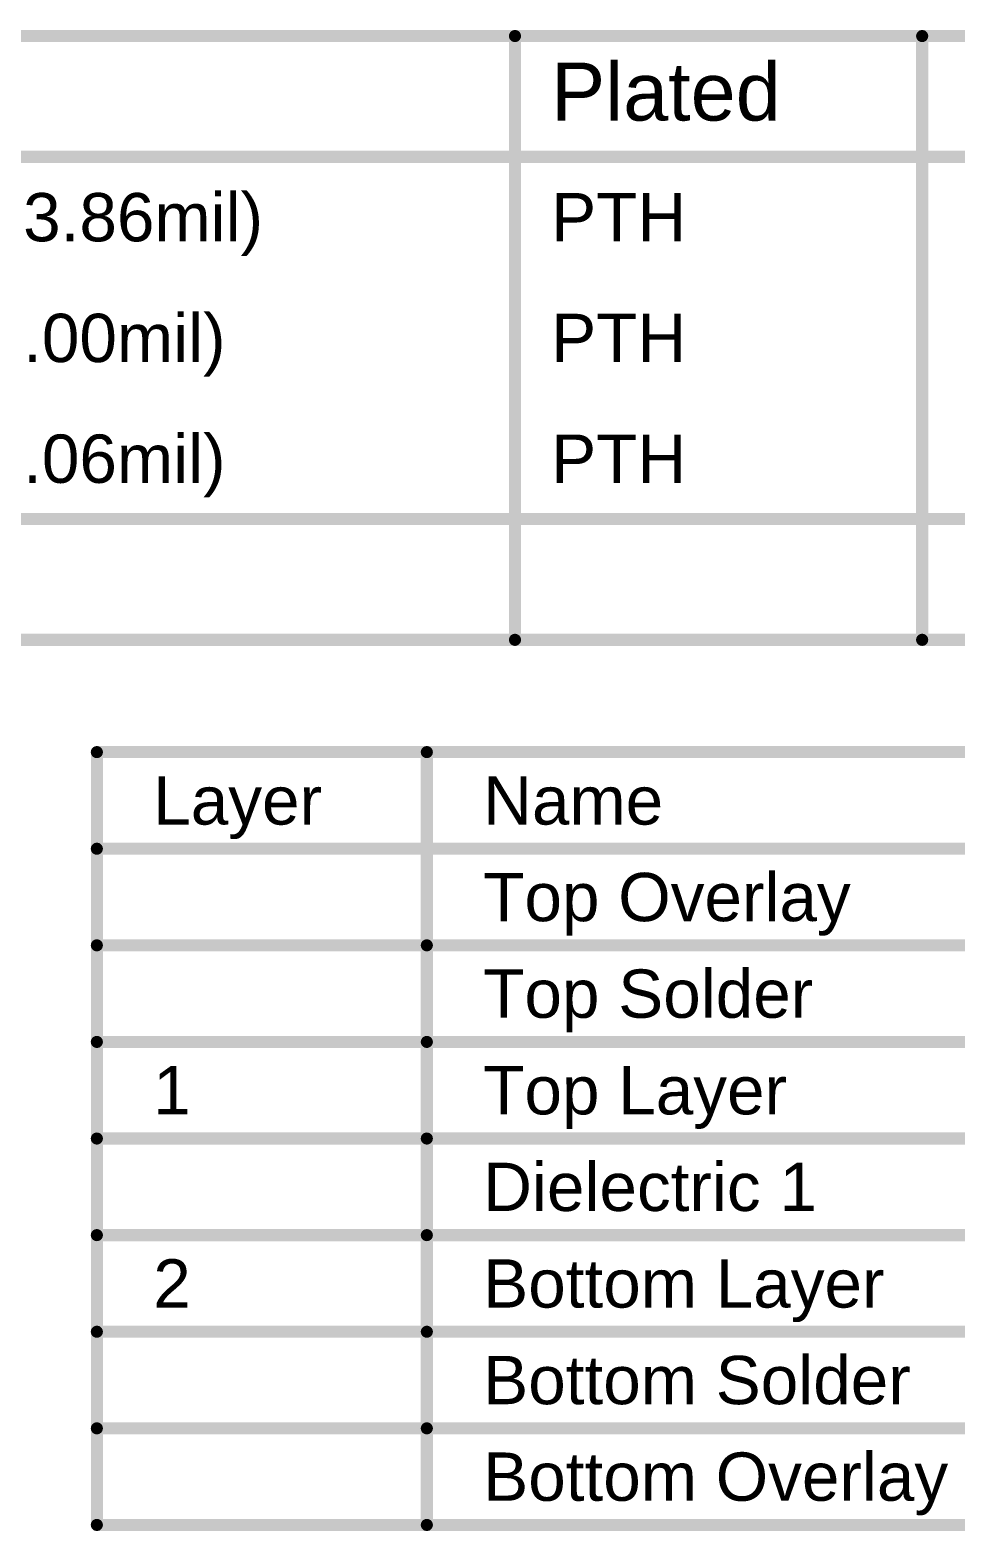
# Model space of a CAD drawing. Header units: millimetres. Extents: x -0.5 to 10.6, y -0.4 to 3.5.
# Drawn here: x 1.373 to 2.523, y 1.589 to 3.454 of the extents above; entities that cross this region are included whole.
import ezdxf

# ---------------------------------------------------------------- set-up
doc = ezdxf.new("R2010")
doc.units = ezdxf.units.MM
doc.header["$MEASUREMENT"] = 0
doc.layers.add('DrillDrawing', color=1, linetype='Continuous')
doc.layers.add('Mechanical3', color=76, linetype='Continuous')
doc.styles.add('Arial', font='', dxfattribs={"height": 0.2})
doc.styles.get('Arial').set_extended_font_data('Arial')

msp = doc.modelspace()

# ---------------------------------------------------------------- linework, layer by layer
at = {"layer": 'DrillDrawing', "const_width": 0.015}
for points in [[(-0.2555, 3.4465), (10.6155, 3.4465)], [(1.9749, 2.6965), (1.9749, 3.4465)], [(2.4808, 2.6965), (2.4808, 3.4465)], [(-0.2555, 3.2965), (10.6155, 3.2965)], [(-0.2555, 2.8465), (10.6155, 2.8465)], [(-0.2555, 2.6965), (10.6155, 2.6965)]]:
    msp.add_lwpolyline(points, dxfattribs=at)
at = {"layer": 'DrillDrawing', "const_width": 0.0075}
for points in [[(1.9712, 3.4465, 1), (1.9787, 3.4465, 1)], [(2.477, 3.4465, 1), (2.4845, 3.4465, 1)], [(1.9712, 2.6965, 1), (1.9787, 2.6965, 1)], [(2.477, 2.6965, 1), (2.4845, 2.6965, 1)]]:
    msp.add_lwpolyline(points, format="xyb", close=True, dxfattribs=at)
at = {"layer": 'Mechanical3', "const_width": 0.015}
for points in [[(1.4556, 1.597), (1.4556, 2.557)], [(1.4556, 2.557), (5.9944, 2.557)], [(1.8655, 1.597), (1.8655, 2.557)], [(1.4556, 2.437), (5.9944, 2.437)], [(1.4556, 2.317), (1.8655, 2.317)], [(1.8655, 2.317), (2.7952, 2.317)], [(1.4556, 2.197), (1.8655, 2.197)], [(1.8655, 2.197), (2.7952, 2.197)], [(1.4556, 2.077), (1.8655, 2.077)], [(1.8655, 2.077), (2.7952, 2.077)], [(1.4556, 1.957), (1.8655, 1.957)], [(1.8655, 1.957), (2.7952, 1.957)], [(1.4556, 1.837), (1.8655, 1.837)], [(1.8655, 1.837), (2.7952, 1.837)], [(1.4556, 1.717), (1.8655, 1.717)], [(1.8655, 1.717), (2.7952, 1.717)], [(1.4556, 1.597), (1.8655, 1.597)], [(1.8655, 1.597), (2.7952, 1.597)]]:
    msp.add_lwpolyline(points, dxfattribs=at)
at = {"layer": 'Mechanical3', "const_width": 0.0075}
for points in [[(1.4518, 2.557, 1), (1.4593, 2.557, 1)], [(1.4518, 2.557, 1), (1.4593, 2.557, 1)], [(1.8617, 2.557, 1), (1.8692, 2.557, 1)], [(1.4518, 2.437, 1), (1.4593, 2.437, 1)], [(1.4518, 2.317, 1), (1.4593, 2.317, 1)], [(1.8617, 2.317, 1), (1.8692, 2.317, 1)], [(1.8617, 2.317, 1), (1.8692, 2.317, 1)], [(1.4518, 2.197, 1), (1.4593, 2.197, 1)], [(1.8617, 2.197, 1), (1.8692, 2.197, 1)], [(1.8617, 2.197, 1), (1.8692, 2.197, 1)], [(1.4518, 2.077, 1), (1.4593, 2.077, 1)], [(1.8617, 2.077, 1), (1.8692, 2.077, 1)], [(1.8617, 2.077, 1), (1.8692, 2.077, 1)], [(1.4518, 1.957, 1), (1.4593, 1.957, 1)], [(1.8617, 1.957, 1), (1.8692, 1.957, 1)], [(1.8617, 1.957, 1), (1.8692, 1.957, 1)], [(1.4518, 1.837, 1), (1.4593, 1.837, 1)], [(1.8617, 1.837, 1), (1.8692, 1.837, 1)], [(1.8617, 1.837, 1), (1.8692, 1.837, 1)], [(1.4518, 1.717, 1), (1.4593, 1.717, 1)], [(1.8617, 1.717, 1), (1.8692, 1.717, 1)], [(1.8617, 1.717, 1), (1.8692, 1.717, 1)], [(1.4518, 1.597, 1), (1.4593, 1.597, 1)], [(1.4518, 1.597, 1), (1.4593, 1.597, 1)], [(1.8617, 1.597, 1), (1.8692, 1.597, 1)], [(1.8617, 1.597, 1), (1.8692, 1.597, 1)], [(1.8617, 1.597, 1), (1.8692, 1.597, 1)]]:
    msp.add_lwpolyline(points, format="xyb", close=True, dxfattribs=at)

# ---------------------------------------------------------------- texts
at = {"layer": 'DrillDrawing', "style": 'Arial'}
for s, height, p in [('Plated', 0.072, (2.0199, 3.3415)), ('3.400mm (133.86mil)', 0.06, (0.8702, 3.1915)), ('PTH', 0.06, (2.0199, 3.1915)), ('1.092mm (43.00mil)', 0.06, (0.8702, 3.0415)), ('PTH', 0.06, (2.0199, 3.0415)), ('1.500mm (59.06mil)', 0.06, (0.8702, 2.8915)), ('PTH', 0.06, (2.0199, 2.8915))]:
    msp.add_text(s, height=height, dxfattribs=at).set_placement(p)
at = {"layer": 'Mechanical3', "style": 'Arial'}
for s, p in [('Layer', (1.5256, 2.467)), ('Name', (1.9355, 2.467)), ('Top Overlay', (1.9355, 2.347)), ('Top Solder', (1.9355, 2.227)), ('1', (1.5256, 2.107)), ('Top Layer', (1.9355, 2.107)), ('Dielectric 1', (1.9355, 1.987)), ('2', (1.5256, 1.867)), ('Bottom Layer', (1.9355, 1.867)), ('Bottom Solder', (1.9355, 1.747)), ('Bottom Overlay', (1.9355, 1.627))]:
    msp.add_text(s, height=0.06, dxfattribs=at).set_placement(p)

doc.saveas('drawing.dxf')
